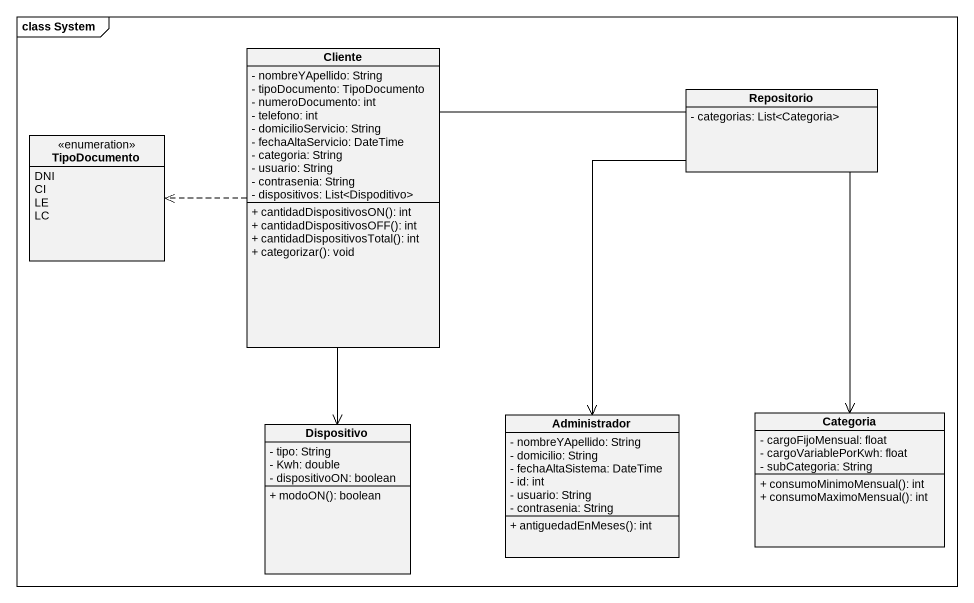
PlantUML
@startuml
mainframe class System
hide circle
hide empty members
skinparam classAttributeIconSize 0
class Cliente {
  - nombreYApellido: String
  - tipoDocumento: TipoDocumento
  - numeroDocumento: int
  - telefono: int
  - domicilioServicio: String
  - fechaAltaServicio: DateTime
  - categoria: String
  - usuario: String
  - contrasenia: String
  - dispositivos: List<Dispoditivo>
  + cantidadDispositivosON(): int
  + cantidadDispositivosOFF(): int
  + cantidadDispositivosTotal(): int
  + categorizar(): void
}
class Repositorio {
  - categorias: List<Categoria>
}
enum TipoDocumento {
  DNI
  CI
  LE
  LC
}
class Dispositivo {
  - tipo: String
  - Kwh: double
  - dispositivoON: boolean
  + modoON(): boolean
}
class Administrador {
  - nombreYApellido: String
  - domicilio: String
  - fechaAltaSistema: DateTime
  - id: int
  - usuario: String
  - contrasenia: String
  + antiguedadEnMeses(): int
}
class Categoria {
  - cargoFijoMensual: float
  - cargoVariablePorKwh: float
  - subCategoria: String
  + consumoMinimoMensual(): int
  + consumoMaximoMensual(): int
}
Cliente -right- Repositorio
Cliente .left.> TipoDocumento
Cliente --> Dispositivo
Repositorio --> Administrador
Repositorio --> Categoria
@enduml
